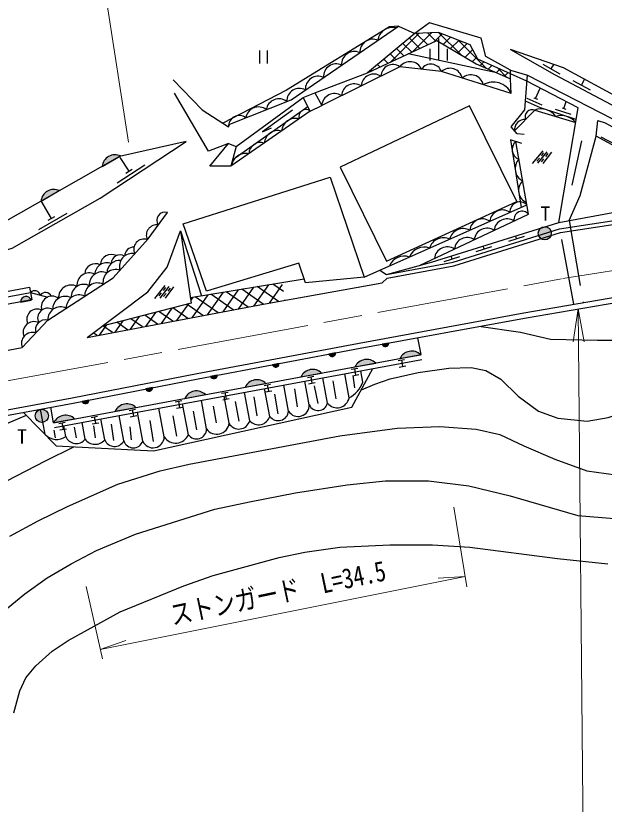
# Model space of a CAD drawing. Units: millimetres at full size, sheet at 1:1000; details may follow other scales. Extents: x 40000 to 680000, y 20000 to 380000.
# Drawn here: x 266224 to 319802, y 269914 to 341671 of the extents above; entities that cross this region are included whole.
import ezdxf
from ezdxf.enums import TextEntityAlignment as Align

# ---------------------------------------------------------------- set-up
doc = ezdxf.new("R2010")
doc.units = ezdxf.units.MM
doc.header["$LTSCALE"] = 1000
doc.linetypes.add('CHAIN', pattern=[18.5, 12, -1.5, 3.5, -1.5])
doc.linetypes.add('DASHED', pattern=[7.5, 6, -1.5])
for name, color, linetype, lineweight in [('M-BGD', 7, 'Continuous', 25), ('M-BMK', 2, 'CHAIN', 13), ('M-STR-HTXT', 7, 'Continuous', 13)]:
    doc.layers.add(name, color=color, linetype=linetype, lineweight=lineweight)
doc.styles.add('ＭＳ ゴシック', font='')
doc.styles.get('ＭＳ ゴシック').set_extended_font_data('MS Gothic')

# ---------------------------------------------------------------- blocks, each defined once
blk = doc.blocks.new('open_arrow')
at = {"color": 0, "linetype": 'Continuous', "lineweight": -2}
blk.add_lwpolyline([(7.5, 1.25), (0, 0), (7.5, -1.25)], dxfattribs=at)

msp = doc.modelspace()

# ---------------------------------------------------------------- hatches: boundary and pattern name
at = {"layer": 'M-BGD'}
for points in [[(275758, 328911), (274088, 327965, -0.51219)], [(270191, 325758), (268522, 324812, -0.51219)], [(313785, 321872, -0.41421), (314385, 322472, -0.41421), (314985, 321872, -1)], [(266665, 315620, -0.82183), (267640, 315800)], [(299577, 311773), (300193, 311886, -0.84072)], [(294725, 310870), (295340, 310985, -0.84072)], [(303087, 310823), (301200, 310473, -0.51219)], [(289590, 309905), (290205, 310021, -0.84072)], [(298994, 310065), (297107, 309716, -0.51219)], [(294074, 309155), (292187, 308805, -0.51219)], [(283960, 308847), (284575, 308963, -0.84072)], [(288995, 308215), (287108, 307866, -0.51219)], [(278068, 307705), (278682, 307825, -0.84072)], [(283494, 307197), (281607, 306847, -0.51219)], [(272271, 306573), (272885, 306693, -0.84072)], [(267990, 305262, -0.41421), (268590, 305862, -0.41421), (269190, 305262, -1)], [(277166, 306026), (275279, 305677, -0.51219)], [(271575, 304991), (269688, 304642, -0.51219)]]:
    msp.add_hatch(color=256, dxfattribs=at).paths.add_polyline_path(points)

# ---------------------------------------------------------------- linework, layer by layer
at = {"layer": 'M-BGD', "linetype": 'DASHED'}
for p, q in [((301082, 340735), (302572, 340062)), ((311268, 336719), (312805, 336252)), ((312765, 335707), (311268, 336376)), ((292390, 334230), (293442, 334650)), ((293042, 332997), (294083, 333517)), ((316612, 323032), (317892, 315556)), ((317037, 315410), (315662, 322857))]:
    msp.add_line(p, q, dxfattribs=at)
at = {"layer": 'M-BGD'}
for p, q in [((304070, 340132), (302305, 338368)), ((306780, 338101), (304719, 340163)), ((302957, 340080), (300331, 337455)), ((303007, 338692), (302060, 339639)), ((303732, 339028), (302693, 340067)), ((304457, 339363), (303706, 340115)), ((305037, 340039), (304279, 339281)), ((304742, 337602), (304742, 339594)), ((305796, 339737), (305129, 339070)), ((306555, 339435), (305798, 338678)), ((309038, 336904), (306475, 339467)), ((302282, 338357), (301479, 339160)), ((307314, 339134), (306466, 338286)), ((288422, 338514), (288422, 337340)), ((289122, 338514), (289122, 337340)), ((300832, 337686), (300317, 338200)), ((301557, 338021), (300898, 338680)), ((310033, 336465), (301948, 338202)), ((303942, 337602), (303942, 338647)), ((305542, 337602), (305542, 338647)), ((307820, 338580), (307134, 337893)), ((300106, 337350), (299736, 337720)), ((308187, 337885), (307803, 337501)), ((308828, 337466), (308503, 337141)), ((314202, 337281), (315768, 336394)), ((298590, 336773), (298358, 336541)), ((298656, 336679), (298575, 336761)), ((299381, 337015), (299155, 337241)), ((309561, 337138), (309238, 336816)), ((310294, 336811), (309974, 336491)), ((310938, 336065), (310110, 336893)), ((314985, 336837), (315205, 337226)), ((311027, 336483), (310710, 336166)), ((317732, 335365), (318004, 335878)), ((316937, 335787), (318527, 334943)), ((293442, 334650), (294083, 333517)), ((313550, 334144), (313960, 335091)), ((286298, 329785), (292390, 334230)), ((293042, 332997), (292390, 334230)), ((312743, 334167), (314119, 333571)), ((313390, 334213), (313711, 334074)), ((316134, 333228), (316342, 333863)), ((293042, 332997), (285810, 327969)), ((285980, 328602), (292822, 333412)), ((315328, 333177), (316753, 332710)), ((315968, 333283), (316300, 333174)), ((285596, 331549), (285721, 331808)), ((317744, 330301), (316848, 326256)), ((319496, 330658), (320813, 329941)), ((313284, 328214), (314232, 329387)), ((274088, 327965), (275758, 328911)), ((276543, 327526), (275719, 328780)), ((313680, 328433), (313898, 328703)), ((313768, 328243), (314597, 329299)), ((314085, 328935), (314303, 329205)), ((314251, 328233), (315021, 329249)), ((314494, 328868), (314711, 329138)), ((275453, 326452), (277961, 328099)), ((314096, 328376), (314314, 328646)), ((276250, 327334), (276835, 327718)), ((268522, 324812), (270191, 325758)), ((269464, 323232), (268552, 324829)), ((297953, 317885), (312763, 324474)), ((268310, 322227), (270915, 323715)), ((269160, 323058), (269768, 323405)), ((281224, 322103), (283142, 316190)), ((311106, 321159), (312537, 321607)), ((311822, 321383), (311743, 321636)), ((308142, 320230), (309574, 320678)), ((308858, 320454), (308777, 320712)), ((305232, 319318), (306663, 319766)), ((305948, 319542), (305866, 319804)), ((299384, 318521), (299966, 318125)), ((282122, 316022), (292478, 317721)), ((289242, 317190), (287882, 315249)), ((290476, 317209), (289286, 315510)), ((290590, 316577), (289624, 317253)), ((299591, 317369), (300030, 317781)), ((267476, 316966), (267690, 315809)), ((267567, 316474), (269130, 316070)), ((278878, 315951), (279825, 317125)), ((279361, 315981), (280190, 317036)), ((279679, 316673), (279897, 316942)), ((279845, 315971), (280614, 316987)), ((280087, 316606), (280305, 316875)), ((285104, 316511), (283665, 314456)), ((286483, 316738), (285071, 314720)), ((287389, 315156), (285387, 316558)), ((287862, 316964), (286476, 314984)), ((288763, 315414), (286799, 316790)), ((290148, 315665), (288212, 317021)), ((267690, 315809), (253138, 313133)), ((266665, 315620), (267640, 315800)), ((279274, 316171), (279492, 316441)), ((279690, 316113), (279908, 316383)), ((282346, 316059), (282156, 315789)), ((283725, 316285), (282259, 314192)), ((284639, 314639), (282562, 316094)), ((286014, 314898), (283974, 316326)), ((290726, 315823), (290683, 315762)), ((280423, 315057), (279448, 313664)), ((281890, 314123), (280520, 315082)), ((281912, 315439), (280854, 313928)), ((283265, 314381), (281796, 315410)), ((279141, 313606), (277968, 314427)), ((278935, 314676), (278042, 313400)), ((280516, 313865), (279244, 314755)), ((275959, 313912), (275231, 312872)), ((276392, 313090), (275416, 313773)), ((277447, 314294), (276637, 313136)), ((277766, 313348), (276692, 314100)), ((274471, 313530), (273825, 312608)), ((275017, 312832), (274141, 313445)), ((273642, 312574), (273284, 312825)), ((303124, 310829), (302841, 312372)), ((245412, 307629), (266813, 311470)), ((300193, 311886), (299577, 311773)), ((269662, 304637), (303124, 310829)), ((295340, 310985), (294725, 310870)), ((301200, 310473), (303087, 310823)), ((269744, 304195), (303206, 310387)), ((290205, 310021), (289590, 309905)), ((297107, 309716), (298994, 310065)), ((301034, 310290), (301624, 310399)), ((301329, 310345), (301438, 309755)), ((296763, 309500), (297353, 309609)), ((297058, 309554), (297167, 308964)), ((297820, 308321), (297629, 309355)), ((301143, 309700), (301733, 309809)), ((284575, 308963), (283960, 308847)), ((292187, 308805), (294074, 309155)), ((292779, 308763), (293369, 308872)), ((293074, 308817), (293183, 308227)), ((294601, 306406), (294174, 308716)), ((296578, 306907), (296175, 309086)), ((296872, 308910), (297462, 309019)), ((297091, 307809), (296945, 308920)), ((287108, 307866), (288995, 308215)), ((288830, 308032), (289420, 308141)), ((289125, 308086), (289234, 307496)), ((291061, 305681), (290622, 308058)), ((292951, 306258), (292552, 308415)), ((292888, 308173), (293478, 308282)), ((293753, 306398), (293428, 307999)), ((295402, 306802), (295130, 308456)), ((278682, 307825), (278068, 307705)), ((281607, 306847), (283494, 307197)), ((284967, 307317), (285557, 307426)), ((285262, 307371), (285371, 306781)), ((287522, 304801), (287042, 307396)), ((289352, 305215), (288885, 307737)), ((288939, 307442), (289529, 307551)), ((290110, 305457), (289806, 307243)), ((291885, 306067), (291627, 307714)), ((272885, 306693), (272271, 306573)), ((280739, 306534), (281329, 306643)), ((281034, 306589), (281143, 305999)), ((283603, 304067), (283122, 306670)), ((285076, 306727), (285666, 306836)), ((285640, 304585), (285184, 307052)), ((286574, 304762), (286237, 306575)), ((288217, 305265), (287932, 307005)), ((268903, 303565), (268479, 305865)), ((269662, 304637), (269404, 306035)), ((275279, 305677), (277166, 306026)), ((276541, 305758), (277131, 305867)), ((276836, 305812), (276945, 305222)), ((279744, 303342), (279260, 305956)), ((280848, 305944), (281438, 306053)), ((281937, 303541), (281416, 306355)), ((282706, 304001), (282395, 305701)), ((284488, 304617), (284237, 306145)), ((269688, 304642), (271575, 304991)), ((273078, 305117), (273668, 305226)), ((273373, 305171), (273482, 304581)), ((274323, 303074), (273971, 304977)), ((276067, 302980), (275640, 305286)), ((276650, 305168), (277240, 305277)), ((277783, 302963), (277297, 305592)), ((280884, 303399), (280546, 305264)), ((270137, 304572), (270727, 304682)), ((270432, 304627), (270542, 304037)), ((270784, 303393), (270606, 304354)), ((272536, 303152), (272257, 304660)), ((273187, 304527), (273777, 304636)), ((273491, 303247), (273339, 304361)), ((275157, 303004), (274949, 304508)), ((276771, 303085), (276639, 304271)), ((278750, 302938), (278452, 304849)), ((269857, 303266), (269716, 303943)), ((270247, 303982), (270837, 304092)), ((271761, 303258), (271582, 304219))]:
    msp.add_line(p, q, dxfattribs=at)
for points in [[(311342, 334611), (311268, 335919), (311268, 336719), (309017, 337966), (308588, 339631), (303903, 341014), (302572, 340062)], [(301082, 340735), (300244, 340668), (290881, 334912), (285066, 331893)], [(285721, 331808), (291289, 334032), (301082, 340735)], [(311268, 336376), (308280, 337710), (307585, 339026), (304726, 340163), (302572, 340062), (298246, 336490)], [(293442, 334650), (298246, 336490), (304554, 339408), (308156, 337294), (311268, 335919)], [(311259, 338601), (315261, 336336), (325587, 330857), (328846, 330219), (330709, 330141), (335480, 330842)], [(336326, 330271), (334742, 331339), (329596, 331038), (327962, 331000), (325707, 331703), (316083, 336919), (311259, 338601)], [(311342, 334611), (304974, 336589), (301191, 337030), (294083, 333517)], [(280550, 335854), (283187, 333110), (285596, 331549)], [(312502, 330875), (311871, 330914), (311319, 331565), (312572, 333114), (312805, 336252)], [(312805, 336252), (320569, 332298), (324947, 329770), (327587, 329123), (331548, 329310), (336326, 330271), (346903, 326432), (349295, 326432), (362214, 321422), (371423, 317887), (385206, 312722), (386334, 311101), (397595, 311929), (400913, 311402), (407408, 312431), (416361, 312431)], [(315660, 322857), (317443, 333295), (312765, 335707)], [(285602, 330034), (283773, 329349), (280683, 334637)], [(317260, 332228), (313994, 333298), (312630, 333889)], [(291419, 333089), (288696, 331111), (289503, 331469)], [(311641, 331185), (313475, 333076), (317213, 331952)], [(316612, 323032), (317600, 325327), (319068, 330720), (319229, 332133)], [(319229, 332133), (319882, 331918), (325042, 329097), (327733, 328521), (331654, 328665), (336337, 329670), (347222, 325806), (349107, 325921), (366415, 319204), (384684, 312278), (386251, 310148), (396674, 310784), (400235, 310491), (405046, 311400), (414406, 311659), (416361, 312431)], [(152915, 293900), (153308, 294072), (155114, 295998), (159385, 303144), (161927, 305567), (171941, 307608), (200923, 311007), (224761, 313767), (259211, 318564), (265906, 320510), (273900, 325073), (281742, 330222)], [(281742, 330222), (275684, 328869), (262670, 321497), (259011, 320084), (243190, 316777), (239019, 315752)], [(299966, 318125), (304065, 319243), (315660, 322857), (330765, 325646), (324784, 327610), (319068, 330720)], [(302986, 318949), (312917, 323604), (311745, 330215)], [(312304, 330037), (311266, 330367), (312228, 324236)], [(299966, 318125), (306037, 319256), (315727, 322292), (337352, 325587), (341627, 323706), (349510, 322539), (354938, 321457), (358864, 320232), (362322, 318899), (366742, 316816), (372896, 313435), (385896, 306439), (402415, 298088), (410855, 293970), (422219, 288939), (428897, 286308)], [(300030, 317781), (306122, 318916), (315806, 321950), (337304, 325226), (341530, 323367), (349450, 322194), (354852, 321118), (358749, 319902), (362184, 318577), (366583, 316504), (372729, 313127), (385735, 306129), (402260, 297775), (410707, 293652), (422084, 288616), (428769, 285982)], [(266813, 311470), (269145, 313966), (275095, 317825), (278275, 321376), (280045, 323777)], [(272719, 312400), (278240, 316551), (280017, 318799), (281224, 322103), (282197, 315512), (274093, 313433)], [(272719, 312400), (288928, 315445), (299591, 317369)], [(203822, 295948), (219064, 297222), (229126, 298625), (241103, 300754), (255080, 303883), (271366, 306885), (282730, 309105), (297485, 311877), (312468, 314627), (324137, 316625)], [(220246, 310312), (245526, 313427), (254961, 314641), (267476, 316966)], [(220307, 309816), (245589, 312931), (255038, 314147), (267567, 316474)], [(203859, 295470), (219117, 296745), (229201, 298151), (241198, 300283), (255176, 303412), (271456, 306414), (282820, 308633), (297572, 311405), (312552, 314155), (324212, 316151)], [(328829, 314281), (326627, 313188), (321764, 312108), (319195, 312108), (314905, 312195), (312181, 312850), (308399, 313392)], [(266929, 305579), (269913, 302535), (278779, 302074), (296827, 306045), (298734, 309559)], [(297689, 307633), (298922, 308136), (300307, 308639), (302859, 309214), (305646, 309592), (307698, 309667), (309024, 309393), (310393, 308607), (311978, 307059), (313825, 305698), (315583, 305036), (318256, 304775), (320148, 305108), (321751, 305639), (324349, 306834), (327213, 308573), (329132, 309799)], [(217732, 296629), (220901, 295856), (230396, 294752), (232726, 294288), (238234, 293574), (241257, 293414), (243980, 293414), (246570, 294112), (248309, 294933), (254899, 299755), (257266, 300829), (259466, 302037), (262292, 303316), (265419, 304563), (267189, 305313)], [(265695, 294319), (268269, 295705), (270921, 297014), (275522, 299053), (279358, 300245), (282009, 300866), (295719, 303428), (300939, 304131), (304839, 304296), (308134, 304055), (310288, 303559), (312470, 302526), (315299, 301328), (318227, 300261), (320856, 299893)], [(210793, 291258), (217602, 291555), (223901, 291104), (227068, 290543), (232465, 289135), (237189, 288156), (240503, 287360), (243701, 286745), (246602, 286388), (248125, 286388), (250739, 287352), (252399, 288486), (253220, 289419), (254485, 291595), (256337, 293456), (258530, 295115), (264499, 298887), (268932, 301159), (271516, 302452)], [(265340, 287678), (267054, 289071), (269091, 290528), (271262, 291805), (273577, 293005), (277119, 294487), (284359, 296755), (287495, 297449), (291686, 298253), (296398, 298993), (299882, 299336), (303798, 299336), (307469, 298896), (311252, 297985), (317406, 296193), (320720, 295915)], [(266035, 278241), (266604, 280234), (267151, 281407), (268051, 282511), (269531, 283832), (270994, 284807), (275723, 287412), (281527, 289794), (284187, 290724), (290200, 292380), (292531, 292854), (295743, 293298), (300294, 293516), (304178, 293516), (307580, 293321), (315539, 292266), (320139, 291792)]]:
    msp.add_lwpolyline(points, dxfattribs=at)
for points in [[(295762, 327890), (299986, 319339), (311840, 324764), (307535, 333470)], [(285810, 327969), (283908, 327980), (285602, 330034), (286298, 329785)], [(292594, 317375), (291996, 319159), (283583, 316610), (281474, 322750), (294850, 326995), (297953, 317885)]]:
    msp.add_lwpolyline(points, close=True, dxfattribs=at)
for centre in [(314385, 321872), (268590, 305262)]:
    msp.add_circle(centre, 600, dxfattribs=at)
for centre, radius, start, end in [((300530, 339264), 1347, 76.44327, 172.34085), ((298738, 338341), 1194, 67.48259, 181.30152), ((297052, 337263), 1160, 64.87722, 183.90684), ((295402, 336133), 1160, 64.87486, 183.90448), ((302117, 336329), 1160, 23.84659, 142.87621), ((304027, 336268), 1001, 18.75518, 147.96762), ((300561, 336130), 1099, 54.9744, 177.62368), ((305755, 335731), 1160, 13.22127, 132.25089), ((293751, 335004), 1160, 64.84194, 183.87156), ((298827, 335204), 1160, 56.78423, 175.81385), ((307664, 335137), 1160, 13.22127, 132.25089), ((297034, 334318), 1160, 56.78423, 175.81385), ((309691, 333794), 1842, 26.33372, 119.13843), ((292052, 333899), 1160, 62.23857, 181.26819), ((295241, 333432), 1160, 56.78423, 175.81385), ((290182, 332956), 1160, 52.25152, 171.28114), ((288324, 332214), 1160, 52.25152, 171.28114), ((292637, 332494), 646, 51.14954, 198.47226), ((313236, 332490), 633, 67.84041, 203.89363), ((314069, 331578), 1612, 34.91294, 111.61938), ((286582, 331603), 987, 52.86765, 183.11845), ((291691, 331066), 1268, 74.74472, 174.87708), ((312558, 331313), 926, 83.78904, 187.94501), ((315911, 330924), 1659, 38.26023, 108.2721), ((290106, 329951), 1269, 75.33102, 174.29078), ((288494, 329096), 1042, 70.42615, 179.19565), ((312361, 329495), 948, 130.53359, 249.57251), ((275264, 327837), 1182, 65.28906, 173.77421), ((275264, 327837), 1182, 65.28906, 173.77421), ((287162, 327832), 1311, 77.2385, 172.3833), ((312938, 327752), 1247, 136.71195, 243.39414), ((313193, 325766), 1192, 133.02453, 247.08157), ((269697, 324684), 1182, 65.28906, 173.77421), ((269697, 324684), 1182, 65.28906, 173.77421), ((312127, 323810), 919, 46.19913, 181.7698), ((279819, 323056), 755, 72.64052, 214.59134), ((310533, 322838), 1160, 54.46965, 173.49928), ((312333, 323134), 750, 38.85878, 191.377), ((308706, 322025), 1160, 54.46965, 173.49928), ((310943, 322029), 1160, 55.60308, 174.6327), ((279046, 321703), 936, 80.70544, 205.81759), ((306962, 321025), 1276, 62.38134, 165.58759), ((309132, 321180), 1160, 55.60308, 174.6327), ((307321, 320331), 1160, 55.60308, 174.6327), ((277901, 320403), 942, 71.3119, 204.99055), ((305166, 320141), 1326, 65.04583, 162.9231), ((276954, 319793), 816, 88.06391, 179.01465), ((303415, 319157), 1455, 70.58177, 157.38716), ((305510, 319482), 1160, 55.60308, 174.6327), ((274933, 318927), 1020, 63.51847, 175.30826), ((275699, 318248), 1168, 85.33464, 178.97008), ((275731, 319100), 816, 60.05713, 179.01465), ((276819, 318867), 1160, 78.63642, 197.66604), ((301583, 318354), 1447, 70.28507, 157.68386), ((273485, 318123), 987, 64.05805, 176.25612), ((274514, 318084), 1106, 68.69515, 176.31659), ((272919, 317137), 1131, 64.21386, 184.9371), ((274073, 317205), 1158, 66.70845, 185.84575), ((275324, 317421), 1161, 70.43135, 189.43078), ((272423, 316066), 1160, 63.45094, 182.48057), ((273660, 316193), 1160, 63.45094, 182.48057), ((267957, 316133), 518, 12.15044, 138.84766), ((268932, 315907), 576, 24.87536, 144.41342), ((271273, 316002), 1160, 63.45094, 182.48057), ((267170, 315614), 505, 21.58875, 179.24694), ((269521, 315175), 977, 52.64143, 197.59292), ((270745, 314978), 1160, 63.45094, 182.48057), ((271982, 315104), 1160, 63.45094, 182.48057), ((269125, 314141), 912, 59.62116, 205.51654), ((270304, 314016), 1160, 63.45094, 182.48057), ((268165, 314044), 937, 63.08848, 204.34214), ((267887, 312842), 996, 65.39348, 202.00775), ((268923, 313084), 910, 75.89694, 198.01507), ((267753, 311840), 1010, 72.42858, 201.48343), ((299875, 311883), 318, 200.29315, 0.51088), ((295022, 310981), 318, 200.53135, 0.74908), ((302269, 309969), 1182, 46.24186, 154.72701), ((302269, 309969), 1182, 46.24186, 154.72701), ((289888, 310017), 318, 200.53135, 0.74908), ((298176, 309211), 1182, 46.24186, 154.72701), ((298176, 309211), 1182, 46.24186, 154.72701), ((293256, 308301), 1182, 46.24186, 154.72701), ((293256, 308301), 1182, 46.24186, 154.72701), ((284257, 308959), 318, 200.53135, 0.74908), ((288177, 307361), 1182, 46.24186, 154.72701), ((288177, 307361), 1182, 46.24186, 154.72701), ((295320, 309265), 2673, 298.07616, 339.29941), ((278365, 307819), 318, 200.94271, 1.16045), ((282676, 306343), 1182, 46.24186, 154.72701), ((282676, 306343), 1182, 46.24186, 154.72701), ((272567, 306686), 318, 200.94271, 1.16045), ((293750, 306618), 877, 204.22625, 345.99752), ((295471, 307126), 1129, 219.62713, 348.83328), ((276349, 305172), 1182, 46.24186, 154.72701), ((276349, 305172), 1182, 46.24186, 154.72701), ((291927, 306228), 1024, 212.29533, 1.69521), ((270757, 304137), 1182, 46.24186, 154.72701), ((270757, 304137), 1182, 46.24186, 154.72701), ((288320, 305527), 1079, 222.31899, 343.16449), ((290118, 305772), 948, 216.03084, 354.48072), ((284525, 304706), 1122, 214.71798, 353.81313), ((286536, 305084), 1026, 209.13479, 343.9643), ((269935, 304484), 1382, 221.66071, 307.87916), ((280787, 304027), 1248, 213.3006, 337.06774), ((282683, 304079), 920, 215.76641, 359.2736), ((271725, 303741), 1003, 200.32707, 324.00505), ((273459, 303787), 1120, 214.53208, 320.50654), ((275218, 303445), 968, 202.52422, 331.2633), ((276928, 303249), 902, 197.38644, 341.46305), ((278720, 303376), 1024, 203.81422, 358.09082)]:
    msp.add_arc(centre, radius, start, end, dxfattribs=at)
at = {"layer": 'M-BMK'}
msp.add_lwpolyline([(202243, 298604), (218341, 300434), (223024, 301085), (231941, 302430), (262808, 307953), (316036, 317760), (329101, 319815), (336104, 320382), (339766, 320345), (344617, 319875), (350406, 318851), (353575, 318005), (358293, 316301), (361815, 314858), (376590, 306972), (404686, 291960), (411244, 288723), (418145, 285928), (422809, 284194), (426672, 282813), (433867, 280822)], dxfattribs=at)
at = {"layer": 'M-STR-HTXT'}
for p, q in [((274456, 343356), (276502, 330166)), ((306108, 296961), (307295, 289704)), ((273918, 283997), (307143, 290632)), ((307143, 290632), (304692, 290491)), ((272632, 289724), (274112, 283135)), ((273918, 283997), (276235, 284808))]:
    msp.add_line(p, q, dxfattribs=at)
msp.add_lwpolyline([(317441, 314992), (317888, 266827), (354251, 266827)], dxfattribs=at)

# ---------------------------------------------------------------- block references
at = {"layer": 'M-STR-HTXT', "xscale": 400, "yscale": 400, "rotation": 270.5}
msp.add_blockref('open_arrow', (317441, 314992), dxfattribs=at)

# ---------------------------------------------------------------- texts
at = {"layer": 'M-BGD', "style": 'ＭＳ ゴシック'}
for p in [(313998, 322613), (266337, 302328)]:
    msp.add_text('T', height=1320, dxfattribs=at).set_placement(p, align=Align.BOTTOM_LEFT)
at = {"layer": 'M-STR-HTXT', "style": 'ＭＳ ゴシック', "width": 0.8}
msp.add_text('ストンガード\u3000L=34.5', height=1833, rotation=11.864, dxfattribs=at).set_placement((290393, 287724), align=Align.BOTTOM_CENTER)

doc.saveas('drawing.dxf')
